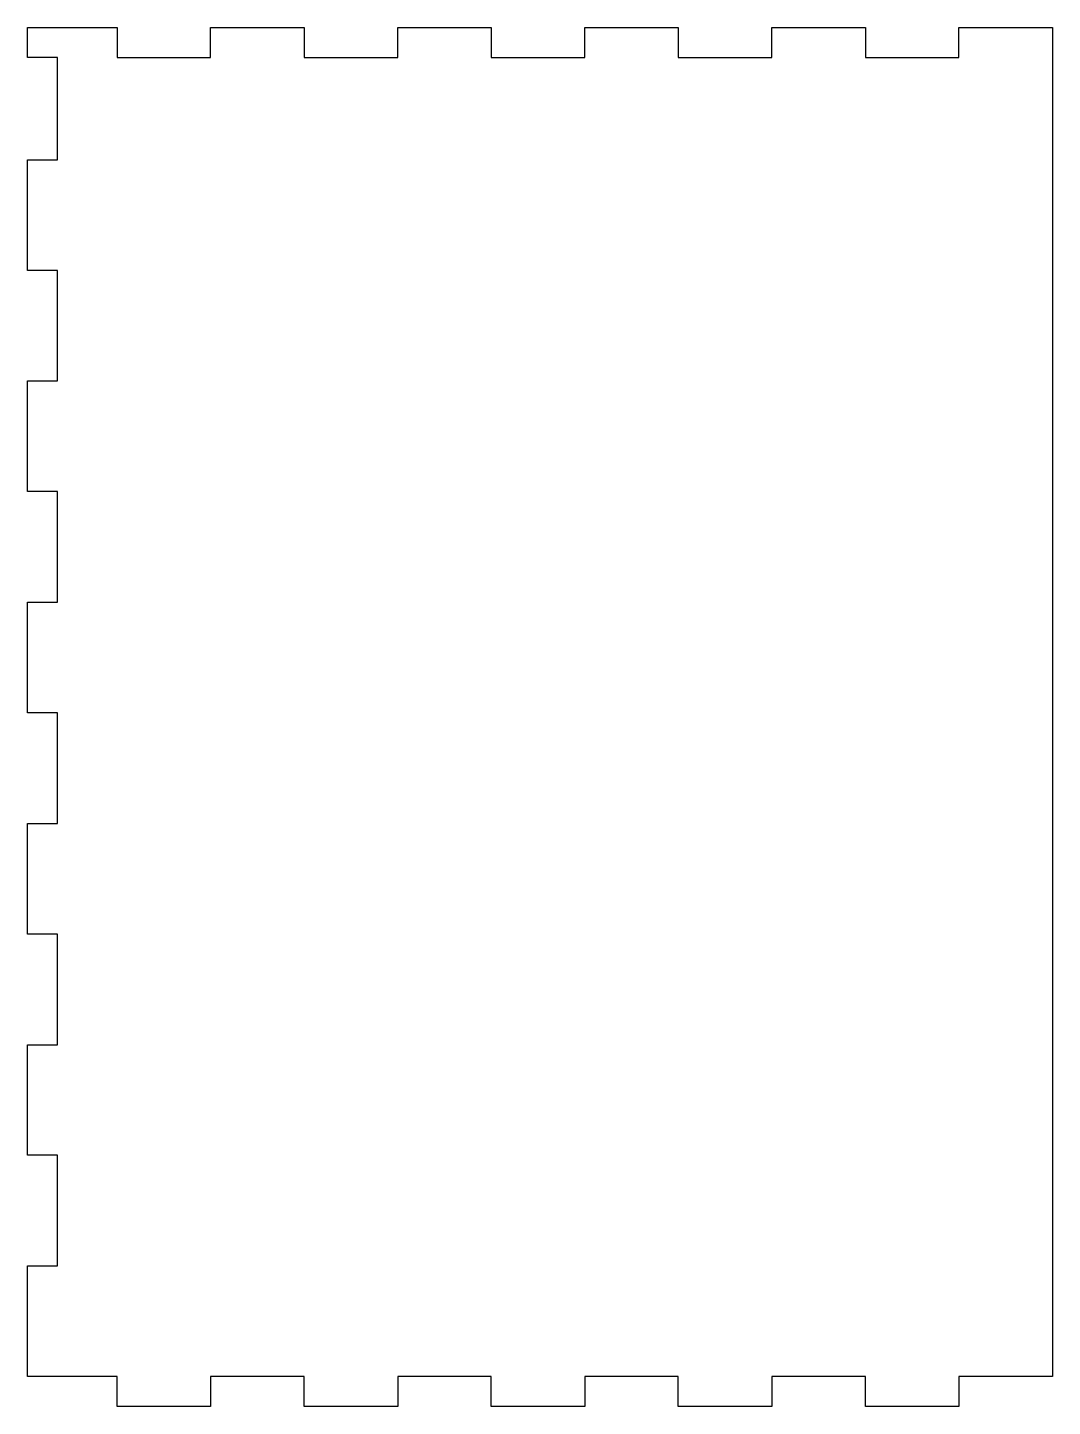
# Model space of a CAD drawing. Extents: x -2 to 204, y -138 to 138.
import ezdxf

# ---------------------------------------------------------------- set-up
doc = ezdxf.new("R2010")
doc.units = 0

msp = doc.modelspace()

# ---------------------------------------------------------------- linework, layer by layer
at = {"layer": '1', "color": 1}
for p, q in [((-2.5, 132.5), (-2.5, 138.5)), ((-2.5, 138.5), (15.5, 138.5)), ((15.5, 138.5), (15.5, 132.5)), ((34.3, 132.5), (34.3, 138.5)), ((34.3, 138.5), (53.1, 138.5)), ((53.1, 138.5), (53.1, 132.5)), ((71.9, 132.5), (71.9, 138.5)), ((71.9, 138.5), (90.7, 138.5)), ((90.7, 138.5), (90.7, 132.5)), ((109.5, 132.5), (109.5, 138.5)), ((109.5, 138.5), (128.3, 138.5)), ((128.3, 138.5), (128.3, 132.5)), ((147.1, 132.5), (147.1, 138.5)), ((147.1, 138.5), (165.9, 138.5)), ((165.9, 138.5), (165.9, 132.5)), ((184.7, 132.5), (184.7, 138.5)), ((184.7, 138.5), (203.5, 138.5)), ((203.5, 138.5), (203.5, -132.5)), ((3.5, 132.5), (-2.5, 132.5)), ((3.5, 111.944), (3.5, 132.5)), ((15.5, 132.5), (34.3, 132.5)), ((53.1, 132.5), (71.9, 132.5)), ((90.7, 132.5), (109.5, 132.5)), ((128.3, 132.5), (147.1, 132.5)), ((165.9, 132.5), (184.7, 132.5)), ((-2.5, 89.722), (-2.5, 111.944)), ((-2.5, 111.944), (3.5, 111.944)), ((3.5, 89.722), (-2.5, 89.722)), ((3.5, 67.5), (3.5, 89.722)), ((-2.5, 45.278), (-2.5, 67.5)), ((-2.5, 67.5), (3.5, 67.5)), ((3.5, 45.278), (-2.5, 45.278)), ((3.5, 23.056), (3.5, 45.278)), ((-2.5, 0.833), (-2.5, 23.056)), ((-2.5, 23.056), (3.5, 23.056)), ((3.5, 0.833), (-2.5, 0.833)), ((3.5, -21.389), (3.5, 0.833)), ((-2.5, -43.611), (-2.5, -21.389)), ((-2.5, -21.389), (3.5, -21.389)), ((3.5, -43.611), (-2.5, -43.611)), ((3.5, -65.833), (3.5, -43.611)), ((-2.5, -88.056), (-2.5, -65.833)), ((-2.5, -65.833), (3.5, -65.833)), ((3.5, -88.056), (-2.5, -88.056)), ((3.5, -110.278), (3.5, -88.056)), ((-2.5, -132.5), (-2.5, -110.278)), ((-2.5, -110.278), (3.5, -110.278)), ((3.5, -110.278), (3.5, -110.278)), ((15.5, -132.5), (-2.5, -132.5)), ((15.5, -138.5), (15.5, -132.5)), ((53.1, -132.5), (34.3, -132.5)), ((34.3, -132.5), (34.3, -138.5)), ((53.1, -138.5), (53.1, -132.5)), ((90.7, -132.5), (71.9, -132.5)), ((71.9, -132.5), (71.9, -138.5)), ((90.7, -138.5), (90.7, -132.5)), ((128.3, -132.5), (109.5, -132.5)), ((109.5, -132.5), (109.5, -138.5)), ((128.3, -138.5), (128.3, -132.5)), ((165.9, -132.5), (147.1, -132.5)), ((147.1, -132.5), (147.1, -138.5)), ((165.9, -138.5), (165.9, -132.5)), ((203.5, -132.5), (184.7, -132.5)), ((184.7, -132.5), (184.7, -138.5)), ((34.3, -138.5), (15.5, -138.5)), ((71.9, -138.5), (53.1, -138.5)), ((109.5, -138.5), (90.7, -138.5)), ((147.1, -138.5), (128.3, -138.5)), ((184.7, -138.5), (165.9, -138.5))]:
    msp.add_line(p, q, dxfattribs=at)
at = {"layer": '1', "color": 3}
for p, q in [((3.499, -110.278, 15), (3.499, -110.278, 15)), ((3.499, -110.278, 15), (3.499, -110.278)), ((3.5, -110.278), (3.5, -110.278, 15))]:
    msp.add_line(p, q, dxfattribs=at)
at = {"layer": '1', "color": 2}
for p in [(3.499, -110.278), (3.5, -110.278)]:
    msp.add_line(p, (3.5, -110.278), dxfattribs=at)

doc.saveas('drawing.dxf')
